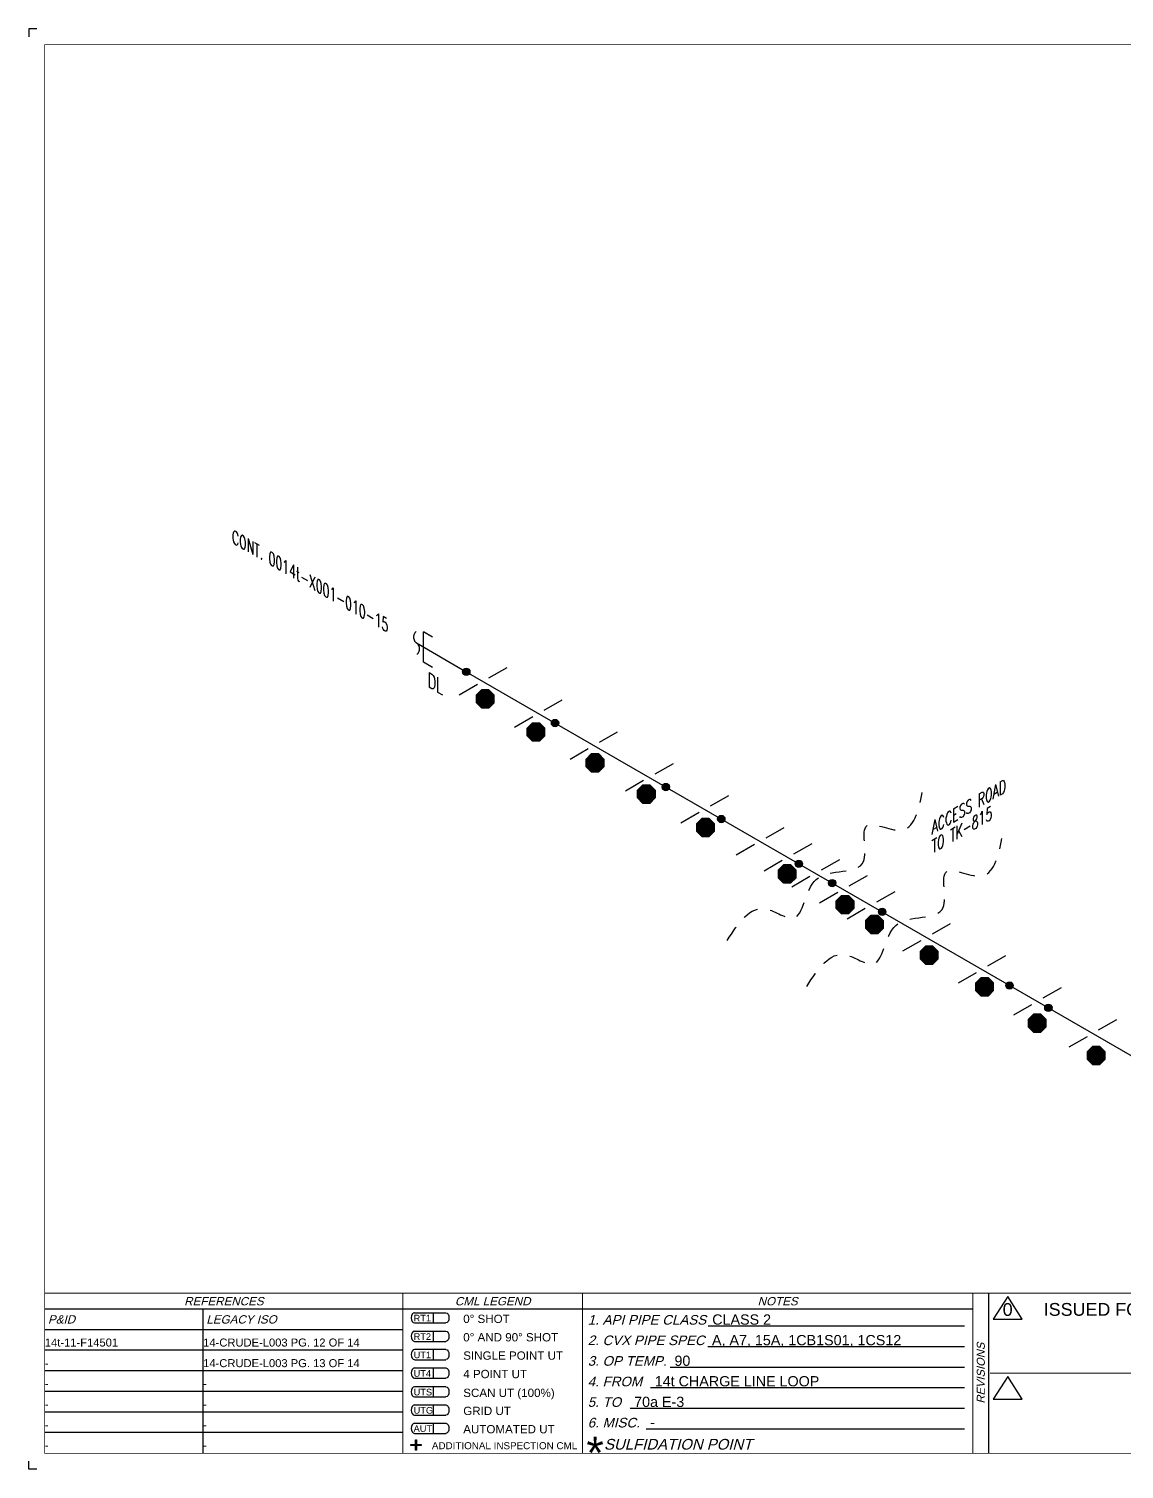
# Model space of a CAD drawing. Header units: inches. Extents: x 0 to 17.2, y 0 to 11.2.
# Drawn here: x 0 to 8.56, y 0 to 11.25 of the extents above; entities that cross this region are included whole.
import ezdxf
from ezdxf.enums import TextEntityAlignment as Align

# ---------------------------------------------------------------- set-up
doc = ezdxf.new("R2010")
doc.units = ezdxf.units.IN
doc.header["$MEASUREMENT"] = 0
doc.linetypes.add('HIDDEN2', pattern=[0.1875, 0.125, -0.0625])
for name, color, linetype in [('BORDER', 3, 'Continuous'), ('BORDERTEXT', 7, 'Continuous'), ('Continuation', 7, 'Continuous'), ('DL', 20, 'Continuous'), ('FITTINGS', 4, 'Continuous'), ('PART_PCML', 7, 'Continuous'), ('PIPE-ANNO', 150, 'HIDDEN2'), ('TEXT', 7, 'Continuous'), ('UNAS.PIPE', 251, 'Continuous'), ('WELD POINTS', 41, 'Continuous')]:
    doc.layers.add(name, color=color, linetype=linetype)
doc.layers.add('PIPE', color=7, linetype='Continuous', lineweight=30)
doc.styles.add('FEASStandard', font='arial.ttf')
doc.styles.add('ISO330', font='romand.shx', dxfattribs={"width": 0.85, "height": 0.05})
doc.styles.add('PART_Standard', font='romans', dxfattribs={"width": 0.8, "height": 0.09})
doc.styles.add('Richmond', font='arial.ttf')
doc.styles.add('SIMPLEX', font='ROMANS')
doc.dimstyles.new('Richmond', dxfattribs={"dimtxt": 0.18, "dimasz": 0.18, "dimexe": 0.18, "dimexo": 0.0625, "dimgap": 0.09, "dimtad": 0, "dimtih": 1, "dimtoh": 1, "dimdec": 4, "dimzin": 0, "dimdsep": 46, "dimtxsty": 'Richmond', "dimcen": 0.09, "dimadec": 0, "dimazin": 0, "dimtfac": 1, "dimtdec": 4, "dimtofl": 0, "dimtmove": 0, "dimatfit": 3, "dimfxl": 1, "dimtolj": 1, "dimtzin": 0, "dimarcsym": 0})

# ---------------------------------------------------------------- blocks, each defined once
blk = doc.blocks.new('Border')
h = blk.add_hatch(color=256)
h.dxf.hatch_style = 1
h.paths.add_polyline_path([(3.147, 0.317), (3.11, 0.317), (3.11, 0.31), (3.147, 0.31), (3.147, 0.273), (3.154, 0.273), (3.154, 0.31), (3.191, 0.31), (3.191, 0.317), (3.154, 0.317), (3.154, 0.354), (3.147, 0.354)])
blk.add_line((5.432, 1.244), (7.435, 1.244))
for points in [[(5.43, 1.083), (7.435, 1.083)], [(5.136, 0.922), (7.435, 0.922)], [(4.982, 0.762), (7.435, 0.762)], [(4.822, 0.601), (7.435, 0.601)], [(3.147, 0.317), (3.147, 0.354), (3.154, 0.354), (3.154, 0.317)], [(4.947, 0.44), (7.435, 0.44)], [(3.147, 0.31), (3.11, 0.31), (3.11, 0.317), (3.147, 0.317)], [(3.154, 0.31), (3.154, 0.273), (3.147, 0.273), (3.147, 0.31)], [(3.154, 0.317), (3.191, 0.317), (3.191, 0.31), (3.154, 0.31)]]:
    blk.add_lwpolyline(points)
at = {"layer": 'BORDER'}
for p, q in [((7.625, 0.25), (7.625, 1.5)), ((7.5, 1.375), (0.25, 1.375)), ((1.487, 0.25), (1.487, 1.375)), ((1.487, 1.214), (0.25, 1.214)), ((3.048, 1.214), (1.487, 1.214)), ((1.487, 1.054), (0.25, 1.054)), ((3.048, 1.054), (1.487, 1.054)), ((1.487, 0.893), (0.25, 0.893)), ((3.048, 0.893), (1.487, 0.893)), ((1.487, 0.732), (0.25, 0.732)), ((3.048, 0.732), (1.487, 0.732)), ((1.487, 0.571), (0.25, 0.571)), ((3.048, 0.571), (1.487, 0.571)), ((1.487, 0.411), (0.25, 0.411)), ((3.048, 0.411), (1.487, 0.411))]:
    blk.add_line(p, q, dxfattribs=at)
at = {"layer": 'BORDER', "const_width": 0.005}
blk.add_lwpolyline([(0.25, 0.25), (17.25, 0.25), (17.25, 11.25), (0.25, 11.25)], close=True, dxfattribs=at)
at = {"layer": 'BORDER', "const_width": 0.00833}
for points in [[(17.25, 1.5), (0.25, 1.5)], [(3.048, 0.25), (3.048, 1.5)], [(4.45, 0.25), (4.45, 1.5)], [(7.5, 0.25), (7.5, 1.5)], [(7.634, 0.875), (10.375, 0.875)]]:
    blk.add_lwpolyline(points, dxfattribs=at)
at = {"layer": 'BORDERTEXT', "color": 7, "linetype": 'Continuous'}
for p, q in [((3.137, 1.346), (3.383, 1.346)), ((3.137, 1.267), (3.383, 1.267)), ((3.137, 1.202), (3.383, 1.202)), ((3.137, 1.123), (3.383, 1.123))]:
    blk.add_line(p, q, dxfattribs=at)
at = {"layer": 'BORDERTEXT'}
for p, q in [((3.283, 1.346), (3.283, 1.267)), ((3.283, 1.202), (3.283, 1.123)), ((3.283, 1.059), (3.283, 0.98)), ((3.283, 1.059), (3.283, 0.98)), ((3.283, 0.915), (3.283, 0.836)), ((3.283, 0.915), (3.283, 0.836)), ((3.283, 0.768), (3.283, 0.689)), ((3.283, 0.768), (3.283, 0.689)), ((3.283, 0.626), (3.283, 0.548)), ((3.283, 0.626), (3.283, 0.548)), ((3.283, 0.483), (3.283, 0.405)), ((3.283, 0.483), (3.283, 0.405))]:
    blk.add_line(p, q, dxfattribs=at)
at = {"layer": 'BORDERTEXT', "color": 7}
for p, q in [((3.383, 1.059), (3.137, 1.059)), ((3.137, 0.98), (3.383, 0.98)), ((3.383, 0.915), (3.137, 0.915)), ((3.137, 0.836), (3.383, 0.836)), ((3.383, 0.768), (3.137, 0.768)), ((3.137, 0.689), (3.383, 0.689)), ((3.383, 0.626), (3.137, 0.626)), ((3.137, 0.548), (3.383, 0.548)), ((3.383, 0.483), (3.137, 0.483)), ((3.137, 0.405), (3.383, 0.405))]:
    blk.add_line(p, q, dxfattribs=at)
at = {"layer": 'BORDERTEXT'}
for centre in [(3.137, 1.307), (3.137, 1.163), (3.137, 1.02), (3.137, 0.876), (3.137, 0.729), (3.137, 0.587), (3.137, 0.444)]:
    blk.add_ellipse(centre, major_axis=(0, -0.0394), ratio=0.624439, start_param=3.141593, end_param=6.283185, dxfattribs=at)
at = {"layer": 'BORDERTEXT', "extrusion": (0, 0, -1)}
for centre in [(3.383, 1.307), (3.383, 1.163), (3.383, 1.02), (3.383, 0.876), (3.383, 0.729), (3.383, 0.587), (3.383, 0.444)]:
    blk.add_ellipse(centre, major_axis=(0, -0.0394), ratio=0.624439, start_param=3.141593, end_param=6.283185, dxfattribs=at)
at = {"layer": 'BORDERTEXT', "style": 'FEASStandard', "oblique": 15}
for s, p in [('REFERENCES', (1.649, 1.437)), ('CML LEGEND', (3.749, 1.437)), ('NOTES', (5.975, 1.437))]:
    blk.add_text(s, height=0.065, dxfattribs=at).set_placement(p, align=Align.MIDDLE)
for s, p in [('P&ID', (0.275, 1.295)), ('LEGACY ISO', (1.512, 1.295))]:
    blk.add_text(s, height=0.065, dxfattribs=at).set_placement(p, align=Align.MIDDLE_LEFT)
at = {"layer": 'BORDERTEXT', "style": 'FEASStandard'}
for s, height, p in [('RT1', 0.0518, (3.131, 1.279)), ('0%%D SHOT', 0.0648, (3.519, 1.267)), ('RT2', 0.0518, (3.131, 1.135)), ('0%%D AND 90%%D SHOT', 0.0648, (3.519, 1.123)), ('UT1', 0.0518, (3.131, 0.992)), ('SINGLE POINT UT', 0.0648, (3.519, 0.98)), ('4 POINT UT', 0.0648, (3.519, 0.836)), ('UT4', 0.0518, (3.131, 0.847)), ('UTS', 0.0518, (3.131, 0.701)), ('SCAN UT (100%%%)', 0.0648, (3.519, 0.689)), ('UTG', 0.0518, (3.131, 0.559)), ('GRID UT', 0.0648, (3.519, 0.548)), ('AUT', 0.0518, (3.131, 0.416)), ('AUTOMATED UT', 0.0648, (3.519, 0.405)), ('ADDITIONAL INSPECTION CML', 0.055, (3.274, 0.281))]:
    blk.add_text(s, height=height, dxfattribs=at).set_placement(p)
at = {"layer": 'BORDERTEXT', "style": 'FEASStandard', "oblique": 15}
for s, height, p in [('1. API PIPE CLASS', 0.075, (4.491, 1.254)), ('2. CVX PIPE SPEC', 0.075, (4.491, 1.094)), ('3. OP TEMP.', 0.075, (4.491, 0.933)), ('4. FROM ', 0.075, (4.491, 0.772)), ('5. TO ', 0.075, (4.491, 0.612)), ('6. MISC. ', 0.075, (4.491, 0.451)), ('SULFIDATION POINT', 0.08333, (4.619, 0.278))]:
    blk.add_text(s, height=height, dxfattribs=at).set_placement(p)
blk.add_text('REVISIONS', height=0.0625, rotation=90, dxfattribs=at).set_placement((7.562, 0.875), align=Align.MIDDLE)
at = {"layer": 'BORDERTEXT', "insert": (4.481, 0.378), "char_height": 0.25, "attachment_point": 1, "style": 'FEASStandard'}
blk.add_mtext('*', dxfattribs=at)
blk = doc.blocks.new('BORDER TEXT')
at = {"layer": 'BORDERTEXT'}
for tag, p, height, style in [('API_PIPE_CLASS', (5.464, 1.254), 0.08, 'Richmond'), ('MATERIAL1', (12.263, 1.211), 0.08, 'Richmond'), ('P&ID_#1', (0.25, 1.083), 0.0625, 'FEASStandard'), ('LINE_#1', (1.487, 1.083), 0.0625, 'FEASStandard'), ('CVX_PIPE_SPEC', (5.462, 1.093), 0.08, 'Richmond'), ('OP_TEMP', (5.169, 0.932), 0.08, 'Richmond'), ('MATERIAL2', (12.263, 1.04), 0.08, 'Richmond'), ('P&ID_#2', (0.25, 0.922), 0.0625, 'FEASStandard'), ('LINE_#2', (1.487, 0.922), 0.0625, 'FEASStandard'), ('MATERIAL3', (12.263, 0.868), 0.08, 'Richmond'), ('P&ID_#3', (0.25, 0.762), 0.0625, 'FEASStandard'), ('LINE_#3', (1.487, 0.762), 0.0625, 'FEASStandard'), ('FROM', (5.015, 0.772), 0.08, 'Richmond'), ('TO', (4.854, 0.611), 0.08, 'Richmond'), ('MATERIAL4', (12.263, 0.696), 0.08, 'Richmond'), ('P&ID_#4', (0.25, 0.601), 0.0625, 'FEASStandard'), ('LINE_#4', (1.487, 0.601), 0.0625, 'FEASStandard'), ('MATERIAL5', (12.263, 0.525), 0.08, 'Richmond'), ('P&ID_#5', (0.25, 0.44), 0.0625, 'FEASStandard'), ('LINE_#5', (1.487, 0.44), 0.0625, 'FEASStandard'), ('MISC', (4.979, 0.451), 0.08, 'Richmond'), ('INSULATION', (12.928, 0.414), 0.0625, 'FEASStandard'), ('P&ID_#6', (0.25, 0.28), 0.0625, 'FEASStandard'), ('LINE_#6', (1.487, 0.28), 0.0625, 'FEASStandard'), ('PWHT', (12.928, 0.281), 0.0625, 'FEASStandard')]:
    blk.add_attdef(tag, p, '', height=height, dxfattribs=dict(at, style=style))
at = {"layer": 'BORDERTEXT', "style": 'FEASStandard'}
for tag, p in [('DR.BY', (11.075, 0.562)), ('DR.BY_DATE', (11.95, 0.562)), ('CHK_BY', (11.075, 0.354)), ('CHK._BY_DATE', (11.95, 0.354))]:
    blk.add_attdef(tag, text='', height=0.1, dxfattribs=at).set_placement(p, align=Align.MIDDLE_CENTER)
at = {"layer": 'BORDERTEXT', "style": 'PART_Standard', "width": 0.8}
for tag, p in [('PLANT_NUMBER', (13.938, 0.384)), ('SYSTEM_NUMBER', (14.812, 0.384)), ('CIRCUIT_NUMBER', (15.688, 0.384)), ('SHEET_NUMBER', (16.5, 0.384)), ('REVISION', (17.062, 0.384))]:
    blk.add_attdef(tag, text='', height=0.15, dxfattribs=at).set_placement(p, align=Align.MIDDLE_CENTER)
blk = doc.blocks.new('4_SUPPORT_I-BEAM_30')
at = {"color": 0, "linetype": 'ByBlock', "lineweight": -2}
for p, q in [((-0.044, 0.025), (-0.186, 0.107)), ((0.186, -0.107), (0.044, -0.025))]:
    blk.add_line(p, q, dxfattribs=at)
blk = doc.blocks.new('2_WELD_SINGLE_00')
at = {"linetype": 'ByBlock', "lineweight": -2}
h = blk.add_hatch(color=0, dxfattribs=at)
edge = h.paths.add_edge_path()
edge.add_arc((0, 0), 0.0286, 0, 360)
at = {"color": 0, "linetype": 'ByBlock', "lineweight": -2}
blk.add_circle((0, 0), 0.0286, dxfattribs=at)
blk = doc.blocks.new('1_Cont_330')
at = {"layer": 'Continuation', "style": 'PART_Standard', "oblique": 330, "width": 0.8}
blk.add_attdef('CONT.', (0, 0), '', height=0.09, rotation=330, dxfattribs=at)
blk = doc.blocks.new('1_Text_30')
at = {"layer": 'TEXT', "style": 'PART_Standard', "oblique": 30, "width": 0.8}
blk.add_attdef('TEXT', (0, 0), '', height=0.09, rotation=30, dxfattribs=at)
blk = doc.blocks.new('DL_330')
at = {"layer": 'DL', "style": 'ISO330', "oblique": 330, "width": 0.85}
blk.add_text('DL', height=0.1, rotation=330, dxfattribs=at).set_placement((0, 0))
blk = doc.blocks.new('1_BREAK-PIPE_PIPE_00')
at = {"color": 0, "linetype": 'ByBlock', "lineweight": -2}
for centre, major_axis in [((0.03, -0.092), (0, 0.101)), ((-0.03, 0.092), (0, -0.101))]:
    blk.add_ellipse(centre, major_axis=major_axis, ratio=0.711978, start_param=0.427466, end_param=3.141593, dxfattribs=at)
blk = doc.blocks.new('1_Tilde_00')
at = {"layer": 'PIPE-ANNO', "xscale": -0.5000000000000001, "yscale": 0.5, "zscale": 0.5}
blk.add_blockref('1_BREAK-PIPE_PIPE_00', (0, 0), dxfattribs=at)
blk = doc.blocks.new('PART_PCML')
blk.add_hatch(color=0).paths.add_polyline_path([(-0.07, -0.029), (-0.029, -0.07), (0.029, -0.07), (0.07, -0.029), (0.07, 0.029), (0.029, 0.07), (-0.029, 0.07), (-0.07, 0.029)])
at = {"color": 7, "const_width": 0.009}
blk.add_lwpolyline([(-0.07, 0.029), (-0.029, 0.07), (0.029, 0.07), (0.07, 0.029), (0.07, -0.029), (0.029, -0.07), (-0.029, -0.07), (-0.07, -0.029), (-0.07, 0.029), (-0.029, 0.07)], dxfattribs=at)
at = {"color": 18, "true_color": 0x000000}
blk.add_lwpolyline([(-0.029, 0.07), (-0.07, 0.029), (-0.07, -0.029), (-0.029, -0.07), (0.029, -0.07), (0.07, -0.029), (0.07, 0.029), (0.029, 0.07)], close=True, dxfattribs=at)
at = {"color": 7, "true_color": 0xffffff, "style": 'SIMPLEX', "width": 0.8, "flags": 1}
for tag, p in [('CIRCUIT', (-0.094, 0.089)), ('DM', (-0.053, -0.133)), ('TYPE', (-0.075, -0.204))]:
    blk.add_attdef(tag, p, '', height=0.0586, dxfattribs=at)
at = {"color": 7, "true_color": 0xffffff, "style": 'SIMPLEX', "width": 0.8}
blk.add_attdef('DMDISP', text='', height=0.0586, dxfattribs=at).set_placement((0, 0), align=Align.MIDDLE_CENTER)
blk = doc.blocks.new('*U89')
at = {"color": 20, "linetype": 'ByBlock', "ltscale": 0.7}
blk.add_line((0.054, -0.15), (0.054, 0.087), dxfattribs=at)
for points in [[(0.126, 0.046), (0.054, 0.087)], [(0.126, -0.191), (0.054, -0.15)]]:
    blk.add_leader(points, dimstyle='Richmond', override={"dimasz": 0.04, "dimgap": 0.09, "dimtad": 0}, dxfattribs=at)

msp = doc.modelspace()

# ---------------------------------------------------------------- linework, layer by layer
for p, q in [((0, 11.25), (0, 11.188)), ((0.062, 11.25), (0, 11.25)), ((0, 0), (0, 0.062)), ((0.062, 0), (0, 0))]:
    msp.add_line(p, q)
at = {"layer": 'BORDERTEXT'}
for points in [[(7.647, 1.349), (7.534, 1.173), (7.76, 1.173)], [(7.647, 0.724), (7.534, 0.548), (7.76, 0.548)]]:
    msp.add_lwpolyline(points, close=True, dxfattribs=at)
at = {"layer": 'PIPE'}
msp.add_line((3.418, 6.228), (8.831, 3.103), dxfattribs=at)
at = {"layer": 'PIPE-ANNO'}
for points in [[(5.455, 4.129), (5.76, 4.376), (5.972, 4.303), (6.152, 4.606), (6.521, 4.747), (6.546, 5.025), (6.81, 4.991), (6.98, 5.284)], [(6.077, 3.77), (6.382, 4.017), (6.594, 3.944), (6.773, 4.247), (7.143, 4.388), (7.168, 4.666), (7.432, 4.632), (7.602, 4.925)]]:
    msp.add_spline(points, degree=3, dxfattribs=at)
at = {"layer": 'UNAS.PIPE'}
msp.add_line((3.029, 6.453), (3.418, 6.228), dxfattribs=at)

# ---------------------------------------------------------------- block references
for name, p in [('1_Tilde_00', (3.029, 6.453)), ('DL_330', (3.115, 6.115))]:
    msp.add_blockref(name, p)
at = {"layer": 'BORDER'}
msp.add_blockref('Border', (-0.125, -0.125), dxfattribs=at)
at = {"layer": 'BORDERTEXT'}
ref = msp.add_blockref('BORDER TEXT', (-0.125, -0.125), dxfattribs=at)
ref.add_attrib('MISC', '-', (4.854, 0.326), dxfattribs={"height": 0.08, "style": 'Richmond'})
ref.add_attrib('TO', '70a E-3', (4.729, 0.486), dxfattribs={"height": 0.08, "style": 'Richmond'})
ref.add_attrib('FROM', '14t CHARGE LINE LOOP', (4.89, 0.647), dxfattribs={"height": 0.08, "style": 'Richmond'})
ref.add_attrib('OP_TEMP', '90', (5.044, 0.807), dxfattribs={"height": 0.08, "style": 'Richmond'})
ref.add_attrib('CVX_PIPE_SPEC', 'A, A7, 15A, 1CB1S01, 1CS12', (5.337, 0.968), dxfattribs={"height": 0.08, "style": 'Richmond'})
ref.add_attrib('API_PIPE_CLASS', 'CLASS 2', (5.339, 1.129), dxfattribs={"height": 0.08, "style": 'Richmond'})
ref.add_attrib('LINE_#6', '-', (1.362, 0.155), dxfattribs={"height": 0.0625, "style": 'FEASStandard'})
ref.add_attrib('LINE_#5', '-', (1.362, 0.315), dxfattribs={"height": 0.0625, "style": 'FEASStandard'})
ref.add_attrib('LINE_#4', '-', (1.362, 0.476), dxfattribs={"height": 0.0625, "style": 'FEASStandard'})
ref.add_attrib('LINE_#3', '-', (1.362, 0.637), dxfattribs={"height": 0.0625, "style": 'FEASStandard'})
ref.add_attrib('LINE_#2', '14-CRUDE-L003 PG. 13 OF 14', (1.362, 0.797), dxfattribs={"height": 0.0625, "style": 'FEASStandard'})
ref.add_attrib('LINE_#1', '14-CRUDE-L003 PG. 12 OF 14', (1.362, 0.958), dxfattribs={"height": 0.0625, "style": 'FEASStandard'})
ref.add_attrib('P&ID_#6', '-', (0.125, 0.155), dxfattribs={"height": 0.0625, "style": 'FEASStandard'})
ref.add_attrib('P&ID_#5', '-', (0.125, 0.315), dxfattribs={"height": 0.0625, "style": 'FEASStandard'})
ref.add_attrib('P&ID_#4', '-', (0.125, 0.476), dxfattribs={"height": 0.0625, "style": 'FEASStandard'})
ref.add_attrib('P&ID_#3', '-', (0.125, 0.637), dxfattribs={"height": 0.0625, "style": 'FEASStandard'})
ref.add_attrib('P&ID_#2', '-', (0.125, 0.797), dxfattribs={"height": 0.0625, "style": 'FEASStandard'})
ref.add_attrib('P&ID_#1', '14t-11-F14501', (0.125, 0.958), dxfattribs={"height": 0.0625, "style": 'FEASStandard'})
at = {"layer": 'Continuation'}
msp.add_blockref('1_Cont_330', (1.587, 7.237), dxfattribs=at).add_auto_attribs({'CONT.': 'CONT. 0014t-X001-010-15'})
at = {"layer": 'DL'}
msp.add_blockref('*U89', (3.029, 6.453), dxfattribs=at)
at = {"layer": 'FITTINGS', "xscale": -1, "rotation": 180}
for p in [(3.548, 6.153), (4.847, 5.403), (5.28, 5.153), (5.713, 4.903), (5.93, 4.778), (6.146, 4.653), (6.363, 4.528), (6.579, 4.403), (7.012, 4.153), (7.445, 3.903), (7.878, 3.653), (8.311, 3.403)]:
    msp.add_blockref('4_SUPPORT_I-BEAM_30', p, dxfattribs=at)
at = {"layer": 'FITTINGS', "xscale": -1}
for p in [(3.981, 5.903), (4.414, 5.653)]:
    msp.add_blockref('4_SUPPORT_I-BEAM_30', p, dxfattribs=at)
at = {"layer": 'PART_PCML', "color": 13}
for p in [(3.566, 6.016), (3.962, 5.758), (4.423, 5.516), (4.824, 5.273), (5.287, 5.012), (5.924, 4.649), (6.376, 4.409), (6.606, 4.255), (7.034, 4.014), (7.467, 3.768), (7.878, 3.483), (8.339, 3.231)]:
    msp.add_blockref('PART_PCML', p, dxfattribs=at).add_auto_attribs({'DMDISP': '85A'})
at = {"layer": 'TEXT'}
for p, values in [((7.053, 4.956), {'TEXT': 'ACCESS ROAD'}), ((7.053, 4.806), {'TEXT': 'TO TK-815'})]:
    msp.add_blockref('1_Text_30', p, dxfattribs=at).add_auto_attribs(values)
at = {"layer": 'WELD POINTS'}
for p in [(3.418, 6.228), (4.111, 5.828), (4.977, 5.328), (5.41, 5.078), (6.016, 4.728), (6.276, 4.578), (6.666, 4.353), (7.662, 3.778), (7.965, 3.603)]:
    msp.add_blockref('2_WELD_SINGLE_00', p, dxfattribs=at)

# ---------------------------------------------------------------- texts
at = {"layer": 'BORDERTEXT', "style": 'FEASStandard'}
msp.add_text('ISSUED FOR FEAS PROJECT', height=0.1, dxfattribs=at).set_placement((8.903, 1.248), align=Align.MIDDLE_CENTER)
msp.add_attdef('0', text='', height=0.1, dxfattribs=at).set_placement((7.647, 1.247), align=Align.MIDDLE_CENTER)

doc.saveas('drawing.dxf')
